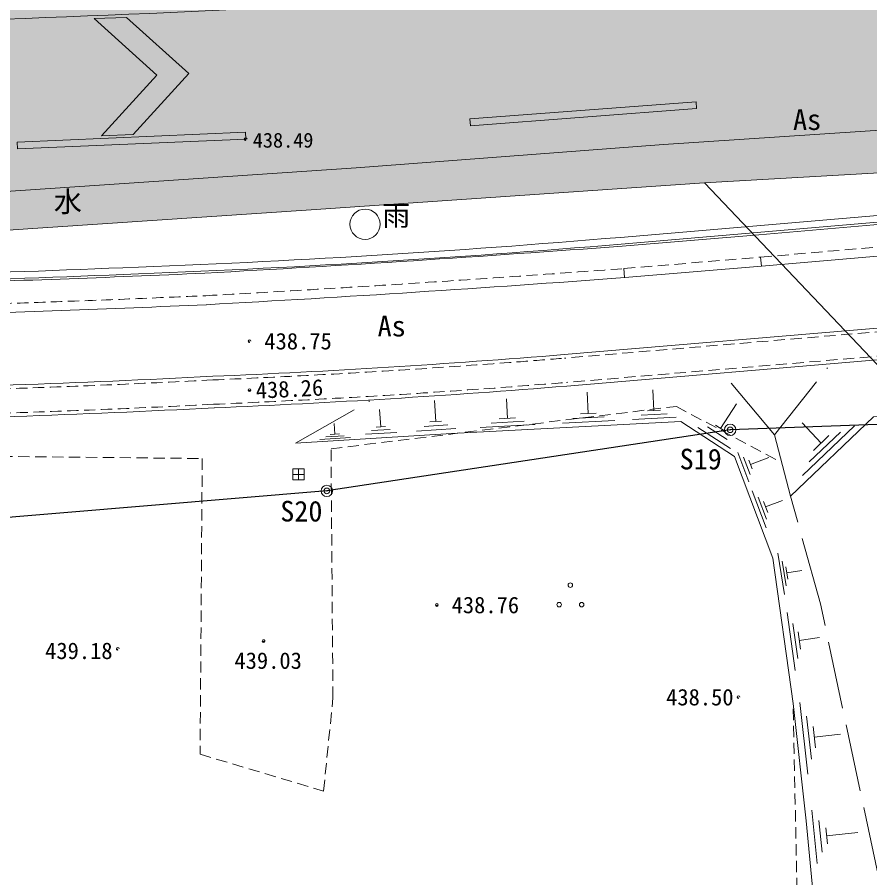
# Model space of a CAD drawing. Units: millimetres, scale not verified. Extents: x 5000 to 205306, y 4475 to 281715.
# Drawn here: x 123855 to 142772, y 101670 to 120759 of the extents above; entities that cross this region are included whole.
import ezdxf
from ezdxf.enums import TextEntityAlignment as Align

# ---------------------------------------------------------------- set-up
doc = ezdxf.new("R2010")
doc.units = ezdxf.units.MM
doc.header["$LTSCALE"] = 250
doc.header["$PDMODE"] = 32
doc.header["$PDSIZE"] = 125
doc.linetypes.add('DASHED', pattern=[7.5, 6, -1.5])
doc.linetypes.add('USER3', pattern=[1.5, 1, -0.5])
for name, color, linetype, lineweight in [('プロットマーク', 5, 'Continuous', 13), ('ベクトルデータ', 30, 'Continuous', 13), ('地番名', 30, 'Continuous', 13), ('汎用Layer', 7, 'Continuous', 13), ('測量図', 6, 'Continuous', 25), ('点名', 6, 'Continuous', 13), ('独標', 7, 'Continuous', 13), ('現況', 7, 'Continuous', 13), ('道路標識', 7, 'Continuous', 13)]:
    doc.layers.add(name, color=color, linetype=linetype, lineweight=lineweight)
doc.layers.add('道・水路', color=254, linetype='Continuous')
doc.styles.add('ＭＳ ゴシック', font='')
doc.styles.add('ＭＳ 明朝', font='')
doc.styles.get('ＭＳ ゴシック').set_extended_font_data('MS Gothic')
doc.styles.get('ＭＳ 明朝').set_extended_font_data('MS Mincho')

msp = doc.modelspace()

# ---------------------------------------------------------------- hatches: boundary and pattern name
at = {"layer": '独標'}
for points in [[(128894.1, 118056.1, 0.41421), (128924.1, 118026.1, 0.41421)], [(128981.6, 113573.2, 0.41422), (129011.6, 113543.2, 0.41422)], [(126058.5, 106747.3, 0.41422), (126088.5, 106717.3, 0.41422)], [(139830.3, 105676, 0.41421), (139860.3, 105646, 0.41421)]]:
    msp.add_hatch(color=256, dxfattribs=at).paths.add_polyline_path(points)
h = msp.add_hatch(color=256, dxfattribs=at)
edge = h.paths.add_edge_path()
edge.add_ellipse((129007.8, 112487.6), major_axis=(23, 19.3), ratio=1, start_angle=140, end_angle=-40)
h = msp.add_hatch(color=256, dxfattribs=at)
edge = h.paths.add_edge_path()
edge.add_ellipse((133167.1, 107721.4), major_axis=(23, 19.3), ratio=1, start_angle=140, end_angle=-40)
h = msp.add_hatch(color=256, dxfattribs=at)
edge = h.paths.add_edge_path()
edge.add_ellipse((129322.3, 106921.4), major_axis=(23, 19.3), ratio=1, start_angle=140, end_angle=-40)
at = {"layer": '道・水路'}
for color, points in [(256, [(129191, 124211.6), (130981.9, 124310.5), (133649.5, 124448.6), (161326.6, 125956.5), (172380.1, 125739.2), (175068.9, 125753.2), (190022.7, 125498.8), (196623.1, 125929.6), (202005.1, 126428.9), (202005.1, 117113.2), (201288.5, 117070.1), (201029.4, 118038), (192212.3, 119262.8), (189616.5, 118700.8), (165724.3, 119295.8), (153188, 118923), (138192.6, 117935.6), (131377.7, 117415.3), (118886, 116575.5), (110602.4, 116058.6), (73473.8, 113603), (73518.7, 112808.3), (73396.6, 112800.5), (72971.3, 112182.7), (71362, 109845.1), (70823.3, 109062.7), (70680.8, 101076.1), (70261.1, 94545.4), (66929.1, 20630.6), (69957.6, 21809.8), (108771.4, 36437.2), (143328, 49589.7), (156830, 54332.2), (159745.1, 51213.3), (117587.2, 35591), (55567.9, 12897.4), (53734.1, 12140.8), (38185.3, 5704.1), (34928.9, 5704.1), (34328.5, 8117.7), (54647.1, 16455.1), (62550.2, 19373.3), (63908.9, 23521.7), (64643.2, 46960.2), (64843.9, 52456.5), (67043.2, 101910.3), (67024.8, 102977.7), (65898.6, 112058.1), (63950, 110780.8), (59350.4, 108134.2), (52596, 102601.8), (47040.1, 98966.2), (43860.5, 98011.4), (38899.8, 97124.6), (26990.7, 94712.6), (26616.7, 97619.3), (38699.5, 100028.3), (42755.1, 100710.8), (46959.8, 102126.5), (51319.8, 105229.7), (60229.7, 112154.8), (61619.1, 113226.2), (68253.5, 117098), (69636.1, 119433), (72762.1, 126783), (79650.2, 142745.7), (82511.3, 142745.7), (75834.2, 126947.8), (75471, 126110.7), (73258.7, 120992)]), (7, [(165724.3, 119295.8), (189616.5, 118700.8), (193792, 118695.6), (200967.5, 119261), (201226.6, 118293.1), (195250.8, 117784.5), (192538.7, 117668.2), (184230, 117810.5), (173866.5, 118109), (173462.5, 118107.3), (163881, 118068), (152682.9, 117861.9), (139105.2, 117082.7), (130377.3, 116488.7), (118703.6, 115704), (73518.7, 112808.3), (73473.8, 113603), (110602.4, 116058.6), (118886, 116575.5), (131377.7, 117415.3), (138192.6, 117935.6), (153188, 118923)])]:
    msp.add_hatch(color=color, dxfattribs=at).paths.add_polyline_path(points)

# ---------------------------------------------------------------- linework, layer by layer
at = {"layer": 'プロットマーク'}
for p, q in [((130093.3, 110494), (130093.3, 110744)), ((129968.3, 110619), (130218.3, 110619))]:
    msp.add_line(p, q, dxfattribs=at)
msp.add_lwpolyline([(129968.3, 110494), (130218.3, 110494), (130218.3, 110744), (129968.3, 110744)], close=True, dxfattribs=at)
at = {"layer": 'プロットマーク', "color": 6}
for centre in [(139673.2, 111606.5), (130725.1, 110252.1)]:
    msp.add_circle(centre, 125, dxfattribs=at)
for p in [(139673.2, 111606.5), (130725.1, 110252.1)]:
    msp.add_point(p, dxfattribs=at)
at = {"layer": 'ベクトルデータ', "color": 5}
for p, q in [((139105.2, 117082.7), (130377.3, 116488.7)), ((130377.3, 116488.7), (118703.6, 115704))]:
    msp.add_line(p, q, dxfattribs=at)
for points in [[(73518.7, 112807.5), (73473.8, 113603), (110602.4, 116058.6), (118886, 116575.5), (131377.7, 117415.3), (138192.6, 117935.6), (153188, 118923), (165724.3, 119295.8), (189616.5, 118700.8), (193792, 118695.6), (197933.2, 118930.8)], [(163881, 118068), (152682.9, 117861.9), (139105.2, 117082.7)], [(197933.2, 114775.2), (186431, 112987.2), (187521.7, 107290.3), (187889.5, 103791.1), (186633.8, 103639.9), (183073.1, 102978.2), (180018.9, 102708.5), (179324.5, 102620.5), (175621.6, 112621.8), (174082.1, 112441.4), (170285.8, 112608.3), (150303.9, 111758.2), (144153.9, 111771.5), (139673.2, 111606.5), (130725.1, 110252.1), (118866.4, 109261.6), (110167.5, 110591.6), (89744.9, 111648.9), (83271.2, 112233), (72971.3, 112182.7)]]:
    msp.add_lwpolyline(points, dxfattribs=at)
at = {"layer": 'ベクトルデータ', "color": 171}
msp.add_lwpolyline([(170092.5, 81762), (164353.5, 90808.5), (158249.6, 96972.1), (155698.6, 99626.6), (139105.2, 117082.7)], dxfattribs=at)
at = {"layer": '汎用Layer'}
for centre in [(136128.8, 108162.3), (135878.8, 107729.3), (136378.8, 107729.3)]:
    msp.add_circle(centre, 50, dxfattribs=at)
at = {"layer": '測量図'}
msp.add_lwpolyline([(69957.6, 21809.8), (108771.4, 36437.2), (143328, 49589.7), (156830, 54332.2), (160482.1, 55572.8), (160329.8, 56417.7), (173881.5, 60511.3), (184463.6, 63676.2), (177629.4, 87318.8), (170092.5, 81762), (164353.5, 90808.5), (158249.6, 96972.1), (155698.6, 99626.6), (144153.9, 111771.5), (139673.2, 111606.5), (130725.1, 110252.1), (118866.4, 109261.6), (110167.5, 110591.6), (89744.9, 111648.9)], dxfattribs=at)
at = {"layer": '独標'}
for points in [[(128894.1, 118056.1, 0.41421), (128924.1, 118026.1, 0.41421)], [(128981.6, 113573.2, 0.41422), (129011.6, 113543.2, 0.41422)], [(126058.5, 106747.3, 0.41422), (126088.5, 106717.3, 0.41422)], [(139830.3, 105676, 0.41421), (139860.3, 105646, 0.41421)]]:
    msp.add_lwpolyline(points, format="xyb", close=True, dxfattribs=at)
for centre, start, end in [((128924.1, 118056.1), 0, 180), ((129011.6, 113573.2), 0, 180), ((129007.8, 112487.6), 360, 180), ((129007.8, 112487.6), 180, 360), ((133167.1, 107721.4), 360, 180), ((133167.1, 107721.4), 180, 360), ((129322.3, 106921.4), 359.99898, 180.00102), ((129322.3, 106921.4), 180, 360), ((126088.5, 106747.3), 0, 180), ((139860.3, 105676), 0, 180)]:
    msp.add_arc(centre, 30, start, end, dxfattribs=at)
at = {"layer": '現況'}
for p, q in [((138916.7, 118881.6), (133898.3, 118502.9)), ((138928, 118732), (138916.7, 118881.6)), ((138928, 118732), (133909.6, 118353.3)), ((133909.6, 118353.3), (133898.3, 118502.9)), ((128917.8, 118205.9), (123855.3, 117990.5)), ((128924.1, 118056.1), (128917.8, 118205.9)), ((123855.3, 117990.5), (123861.7, 117840.6)), ((128924.1, 118056.1), (123861.7, 117840.6)), ((150211, 116981.6), (137241.3, 115876.2)), ((150223.8, 116832.1), (137254, 115726.8)), ((140306.7, 115935.4), (150185.8, 116789.4)), ((140366, 115237.9), (150246.1, 116092)), ((137278.4, 115682), (140306.7, 115935.4)), ((140349.1, 115437.2), (140369.8, 115238.2)), ((137317.9, 115183.5), (137332.9, 114984.1)), ((137333.7, 114984.1), (140366, 115237.9)), ((149849.4, 114444), (135988.2, 113275.4)), ((149908.2, 113746.5), (136046.1, 112577.8)), ((136526.5, 111969.9), (136502.2, 112439.7)), ((137982.9, 112037.6), (137959.2, 112495.4)), ((133141.4, 111791.1), (133112.6, 112254.2)), ((134729.7, 111861.4), (134707.4, 112293.3)), ((131919.8, 111674.1), (131895.7, 112054.1)), ((139459.7, 111639.4), (139813, 112181.6)), ((134913, 111870.8), (134546.5, 111851.9)), ((136879.5, 111895.8), (136183, 111859.8)), ((136700.6, 111978.9), (136352.4, 111960.9)), ((138477.1, 111886.2), (137506.9, 111836)), ((138278.5, 111964.4), (137696.4, 111934.3)), ((138128.4, 112045.1), (137837.3, 112030)), ((130901.9, 111508.4), (130886.9, 111745.2)), ((132023.5, 111680.7), (131816.1, 111667.5)), ((133408.8, 111714.9), (132885.4, 111682.3)), ((133272.2, 111799.2), (133010.5, 111782.9)), ((135349.2, 111724.3), (134127.7, 111661.1)), ((135100.6, 111796), (134367.6, 111758.1)), ((137116.5, 111815.8), (135955.6, 111755.7)), ((139173.3, 111673.7), (139606.9, 111391.2)), ((139351.3, 111710), (139568.1, 111568.8)), ((141693.2, 111314), (141268.9, 111758.2)), ((141280.9, 110593.7), (142431.6, 111692.8)), ((131004.4, 111514.9), (130799.5, 111501.9)), ((132274.7, 111550.9), (131583.4, 111506.9)), ((132131.9, 111614.7), (131717.1, 111588.3)), ((133589.1, 111633.2), (132716.7, 111579)), ((138959.2, 111660.9), (139681.7, 111190.2)), ((141429.5, 110898.9), (142119.9, 111558.4)), ((131249.4, 111435.6), (130566.5, 111392.2)), ((131109.8, 111474.2), (130700.1, 111448.1)), ((141520.6, 111149.2), (141865.8, 111478.9)), ((140087.8, 110456), (139845.3, 111102.4)), ((140117.9, 110614.8), (139972.4, 111002.6)), ((140160.1, 110741.2), (140087.3, 110935.1)), ((140123.7, 110838.2), (140533.6, 110992)), ((140471.3, 109433.9), (140163.7, 110253.7)), ((140481.6, 109624.8), (140297, 110116.7)), ((140507.2, 109774.7), (140415, 110020.6)), ((140461.1, 109897.7), (140833.3, 110037.3)), ((140882.4, 107955.5), (140734.1, 108867.4)), ((140915.7, 108148.1), (140826.8, 108695.2)), ((140956.5, 108295.1), (140912, 108568.7)), ((140934.3, 108431.9), (141262.1, 108485.2)), ((141119.4, 106267.8), (140939.1, 107551.8)), ((141172.5, 106537.2), (141064.3, 107307.6)), ((141234.6, 106742.3), (141180.5, 107127.5)), ((141207.6, 106934.9), (141658, 106998.2)), ((141395.6, 103968.6), (141219.4, 105561.4)), ((141476.7, 104300), (141370.9, 105255.7)), ((141566.5, 104551.8), (141513.6, 105029.6)), ((141540.1, 104790.7), (142124.1, 104855.3)), ((141601.4, 101985.6), (141484.6, 103166.8)), ((141713.7, 102235.2), (141643.6, 102943.9)), ((141831.8, 102425.8), (141796.8, 102780.2)), ((141814.3, 102603), (142505.4, 102671.3))]:
    msp.add_line(p, q, dxfattribs=at)
at = {"layer": '現況', "linetype": 'USER3'}
for p, q in [((140349.1, 115437.2), (150228.9, 116291.3)), ((137317.9, 115183.5), (140349.1, 115437.2)), ((149856.2, 114364.3), (135994.8, 113195.7)), ((149901.5, 113826.2), (136039.5, 112657.5)), ((141273.2, 95794.2), (141070.5, 105537.9))]:
    msp.add_line(p, q, dxfattribs=at)
at = {"layer": '現況', "linetype": 'DASHED'}
for p, q in [((140657.4, 111494.4), (139497.3, 112880)), ((140657.4, 111494.4), (141835.6, 112982.1)), ((130026.5, 111307.7), (131668.7, 112246.9))]:
    msp.add_line(p, q, dxfattribs=at)
at = {"layer": '現況', "linetype": 'USER3'}
msp.add_lwpolyline([(110298, 110731.9), (119379.1, 111058.2), (127960.1, 110970.6), (127912.7, 104410.9), (130654, 103594.4), (130859.9, 105663.8), (130818, 111186.4), (138479.7, 112127.1), (140697.1, 110939.5)], dxfattribs=at)
at = {"layer": '現況'}
for points in [[(172695.1, 83206.5), (171253.3, 83055.3), (170339.6, 83451), (170337.7, 83453.3), (165106.4, 88820.7), (157207.8, 97372.6), (149678.5, 105329.2), (143741.5, 111902.3), (142857.2, 111891.9), (141014.9, 110132.2)], [(130026.5, 111307.7), (133489.7, 111528), (138576, 111791.2), (139772.5, 111011.7), (140618.3, 108757.5), (141070.5, 105537.9), (141359.8, 102931.7), (141851.6, 97810.8), (141909.5, 95578.8)]]:
    msp.add_lwpolyline(points, dxfattribs=at)
at = {"layer": '現況', "linetype": 'DASHED'}
msp.add_lwpolyline([(141909.5, 95578.8), (142953.4, 96653.2), (142952.3, 101766), (141675.4, 107749.9), (141014.9, 110132.2), (140657.4, 111494.4)], dxfattribs=at)
at = {"layer": '現況'}
msp.add_circle((131572.8, 116167), 335, dxfattribs=at)
for centre, radius, start, end in [((108830, 531415.7), 410964.2, 271.60477, 273.66383), ((117392.9, 350169.7), 235132.8, 272.14595, 274.84232), ((117392.9, 350169.7), 235282.8, 272.14603, 274.84232), ((102993.6, 573110), 458711.1, 273.12682, 274.28637), ((114079.4, 404054), 289106.2, 270.42443, 272.40229), ((114079.4, 404054), 289256.2, 270.42443, 272.40222), ((112154.4, 464881.1), 350158.6, 271.54441, 272.59683), ((102993.6, 573110), 459411.1, 273.12682, 274.28675), ((112154.4, 464881.1), 350858.6, 271.54443, 272.59683), ((119922.7, 309939.3), 197319, 272.40278, 274.67014), ((115270.7, 360559.3), 248102.4, 270.93753, 272.98586), ((119922.7, 309939.3), 198019, 272.40278, 274.6704), ((115270.7, 360559.3), 248802.4, 270.93732, 272.98586)]:
    msp.add_arc(centre, radius, start, end, dxfattribs=at)
at = {"layer": '現況', "linetype": 'USER3'}
for centre, radius, start, end in [((102993.6, 573110), 459211.1, 273.12682, 274.28664), ((112154.4, 464881.1), 350658.6, 271.54442, 272.59683), ((119922.7, 309939.3), 197399, 272.40278, 274.67017), ((115270.7, 360559.3), 248182.4, 270.9375, 272.98586), ((119922.7, 309939.3), 197939, 272.40278, 274.67037), ((115270.7, 360559.3), 248722.4, 270.93734, 272.98586)]:
    msp.add_arc(centre, radius, start, end, dxfattribs=at)
at = {"layer": '道路標識'}
for p, q in [((126282.1, 120755.7), (125561.7, 120731.4)), ((126425.6, 118154.8), (125726.4, 118130.3))]:
    msp.add_line(p, q, dxfattribs=at)
for points in [[(125561.7, 120731.4), (126955.3, 119477), (125726.4, 118130.3)], [(126282.1, 120755.7), (127663.9, 119511.8), (126425.6, 118154.8)]]:
    msp.add_lwpolyline(points, dxfattribs=at)

# ---------------------------------------------------------------- texts
at = {"layer": '地番名', "style": 'ＭＳ 明朝'}
msp.add_text('水', height=458.2, dxfattribs=at).set_placement((124665.6, 116301.7), align=Align.BOTTOM_LEFT)
at = {"layer": '汎用Layer', "style": 'ＭＳ ゴシック'}
for s, p in [('As', (141069.2, 118121)), ('雨', (131950.9, 115996.4)), ('As', (131851.2, 113541))]:
    msp.add_text(s, height=458.2, dxfattribs=at).set_placement(p, align=Align.BOTTOM_LEFT)
at = {"layer": '点名', "style": 'ＭＳ 明朝'}
for s, p in [('S19', (138552.7, 110591.2)), ('S20', (129691.9, 109435.6))]:
    msp.add_text(s, height=458.2, dxfattribs=at).set_placement(p, align=Align.BOTTOM_LEFT)
at = {"layer": '独標', "style": 'ＭＳ ゴシック'}
for s, height, p in [('438.49', 329.9, (129754.4, 118031)), ('438.75', 366.6, (130086.6, 113573.2)), ('438.76', 366.6, (134242.1, 107721.4)), ('439.18', 366.6, (125222.6, 106705.6)), ('439.03', 366.6, (129422.7, 106488.2)), ('438.50', 366.6, (139000.9, 105677))]:
    msp.add_text(s, height=height, dxfattribs=at).set_placement(p, align=Align.MIDDLE_CENTER)
msp.add_text('438.26', height=366.6, rotation=2.762, dxfattribs=at).set_placement((129894.9, 112515), align=Align.MIDDLE_CENTER)

doc.saveas('drawing.dxf')
